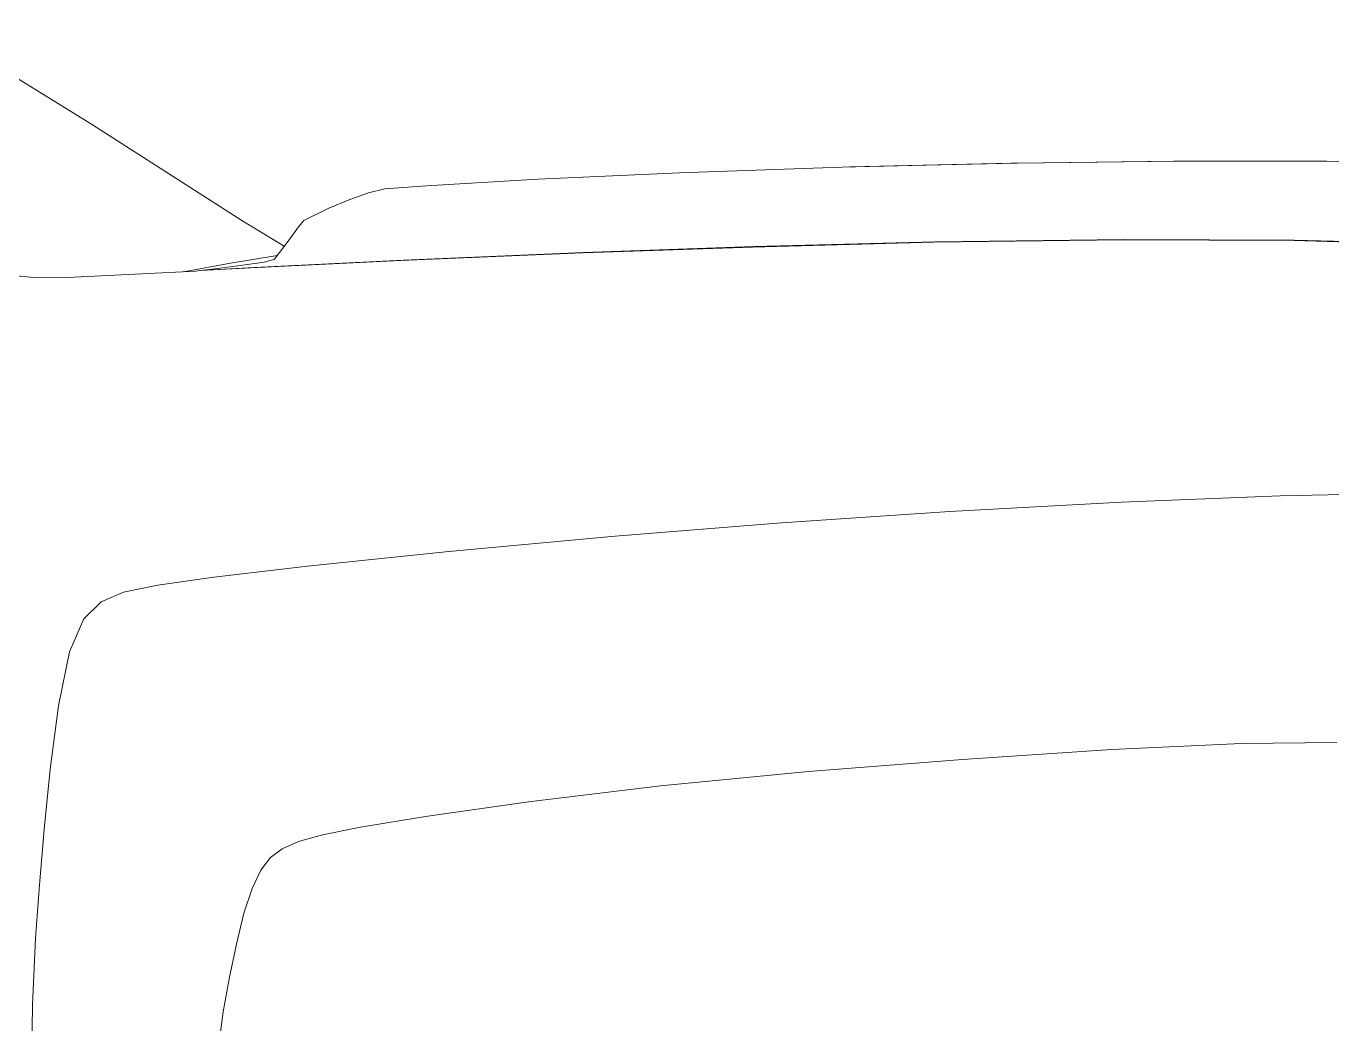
# Model space of a CAD drawing. Header units: millimetres. Extents: x 1010 to 1494, y -119 to 564.
# Drawn here: x 1394.74 to 1395.55, y 475.91 to 476.529 of the extents above; entities that cross this region are included whole.
import ezdxf

# ---------------------------------------------------------------- set-up
doc = ezdxf.new("R2010")
doc.units = ezdxf.units.MM
doc.layers.get('0').update_dxf_attribs({"lineweight": 9})
doc.layers.add('Edges', color=7, linetype='Continuous', lineweight=9)

# ---------------------------------------------------------------- blocks, each defined once
blk = doc.blocks.new('rs')
at = {"layer": 'Edges'}
for p, q in [((-98.017, 27.342), (-93.689, 30.684)), ((-102.078, 24.073), (-98.017, 27.342)), ((-110.825, 24.341), (-107.714, 24.493)), ((-107.287, 24.511), (-107.714, 24.493)), ((-107.287, 24.511), (-106.335, 24.542)), ((-105.847, 24.483), (-106.335, 24.542)), ((-105.283, 24.345), (-105.847, 24.483)), ((-114.946, 24.089), (-119.682, 23.743)), ((-114.946, 24.089), (-110.825, 24.341)), ((-104.651, 24.155), (-105.283, 24.345)), ((-103.887, 23.88), (-104.651, 24.155)), ((-103.233, 23.19), (-102.078, 24.073)), ((-124.787, 23.318), (-119.923, 23.726)), ((-124.607, 23.331), (-119.682, 23.743)), ((-119.923, 23.726), (-124.601, 23.332)), ((-119.682, 23.743), (-119.923, 23.726)), ((-103.705, 23.706), (-103.887, 23.88)), ((-103.394, 23.357), (-103.705, 23.706)), ((-129.452, 22.876), (-124.795, 23.317)), ((-129.342, 22.885), (-124.795, 23.317)), ((-124.795, 23.317), (-124.787, 23.318)), ((-124.607, 23.331), (-124.787, 23.318)), ((-102.896, 22.839), (-103.394, 23.357)), ((-101.616, 22.862), (-103, 22.947)), ((-96.841, 22.958), (-99.014, 22.833)), ((-95.964, 23.04), (-96.841, 22.958)), ((-95.175, 23.204), (-95.964, 23.04)), ((-133.791, 22.405), (-129.458, 22.876)), ((-133.725, 22.41), (-129.458, 22.876)), ((-129.458, 22.876), (-129.452, 22.876)), ((-129.452, 22.876), (-129.342, 22.885)), ((-106.644, 22.412), (-102.283, 22.664)), ((-102.208, 22.662), (-106.575, 22.408)), ((-102.599, 22.791), (-102.896, 22.839)), ((-101.974, 22.765), (-102.599, 22.791)), ((-102.283, 22.664), (-100.736, 22.748)), ((-100.736, 22.742), (-102.208, 22.662)), ((-101.226, 22.754), (-101.974, 22.765)), ((-100.23, 22.765), (-101.616, 22.862)), ((-100.736, 22.748), (-101.226, 22.754)), ((-100.736, 22.742), (-100.736, 22.748)), ((-100.651, 22.747), (-100.736, 22.742)), ((-100.578, 22.745), (-100.651, 22.747)), ((-99.014, 22.833), (-100.578, 22.745)), ((-133.791, 22.405), (-137.722, 21.921)), ((-133.791, 22.405), (-133.725, 22.41)), ((-111.91, 22.073), (-106.644, 22.412)), ((-106.575, 22.408), (-111.902, 22.061)), ((-116.878, 21.714), (-111.91, 22.073)), ((-111.902, 22.061), (-116.841, 21.703)), ((-122.156, 21.286), (-116.878, 21.714)), ((-116.841, 21.703), (-122.119, 21.276)), ((-127.655, 20.767), (-122.156, 21.286)), ((-122.119, 21.276), (-127.642, 20.754)), ((-132.595, 20.215), (-127.655, 20.767)), ((-127.642, 20.754), (-132.59, 20.201)), ((-136.519, 19.684), (-132.595, 20.215)), ((-132.59, 20.201), (-136.517, 19.668)), ((-111.939, 13.732), (-107.066, 13.804)), ((-107.066, 13.804), (-102.916, 13.824)), ((-102.916, 13.824), (-100.154, 13.8)), ((-100.154, 13.8), (-98.5, 13.741)), ((-97.482, 13.641), (-98.5, 13.741)), ((-126.765, 13.139), (-121.743, 13.405)), ((-121.743, 13.405), (-116.822, 13.603)), ((-116.822, 13.603), (-111.939, 13.732)), ((-96.803, 13.43), (-97.482, 13.641)), ((-96.803, 13.43), (-96.245, 12.988)), ((-131.394, 12.832), (-126.765, 13.139)), ((-96.245, 12.988), (-95.732, 12.076)), ((-135.087, 12.51), (-131.394, 12.832)), ((-95.732, 12.076), (-95.242, 10.547)), ((-95.242, 10.547), (-94.803, 8.728)), ((-94.803, 8.728), (-94.44, 6.991)), ((-94.44, 6.991), (-94.134, 5.403)), ((-121.334, 6.165), (-125.711, 5.982)), ((-116.822, 6.295), (-121.334, 6.165)), ((-112.481, 6.342), (-116.822, 6.295)), ((-108.6, 6.29), (-112.481, 6.342)), ((-105.563, 6.184), (-108.6, 6.29)), ((-103.636, 6.077), (-105.563, 6.184)), ((-129.491, 5.753), (-132.269, 5.487)), ((-125.711, 5.982), (-129.491, 5.753)), ((-102.509, 5.971), (-103.636, 6.077)), ((-101.787, 5.85), (-102.509, 5.971)), ((-101.295, 5.694), (-101.787, 5.85)), ((-100.923, 5.477), (-101.295, 5.694)), ((-100.605, 5.141), (-100.923, 5.477)), ((-93.851, 3.87), (-94.134, 5.403)), ((-100.295, 4.637), (-100.605, 5.141)), ((-99.983, 3.94), (-100.295, 4.637)), ((-99.668, 3.063), (-99.983, 3.94)), ((-93.851, 3.87), (-93.555, 1.94)), ((-99.668, 3.063), (-99.364, 2.126)), ((-99.364, 2.126), (-99.067, 1.145)), ((-93.555, 1.94), (-93.232, -0.616)), ((-99.067, 1.145), (-98.697, -0.373))]:
    blk.add_line(p, q, dxfattribs=at)

msp = doc.modelspace()

# ---------------------------------------------------------------- block references
at = {"xscale": -0.02122798653101838, "yscale": 0.02122798653101838, "zscale": 0.02122798653101838, "rotation": 6.132429676430879}
msp.add_blockref('rs', (1392.77352, 475.66905), dxfattribs=at)

doc.saveas('drawing.dxf')
